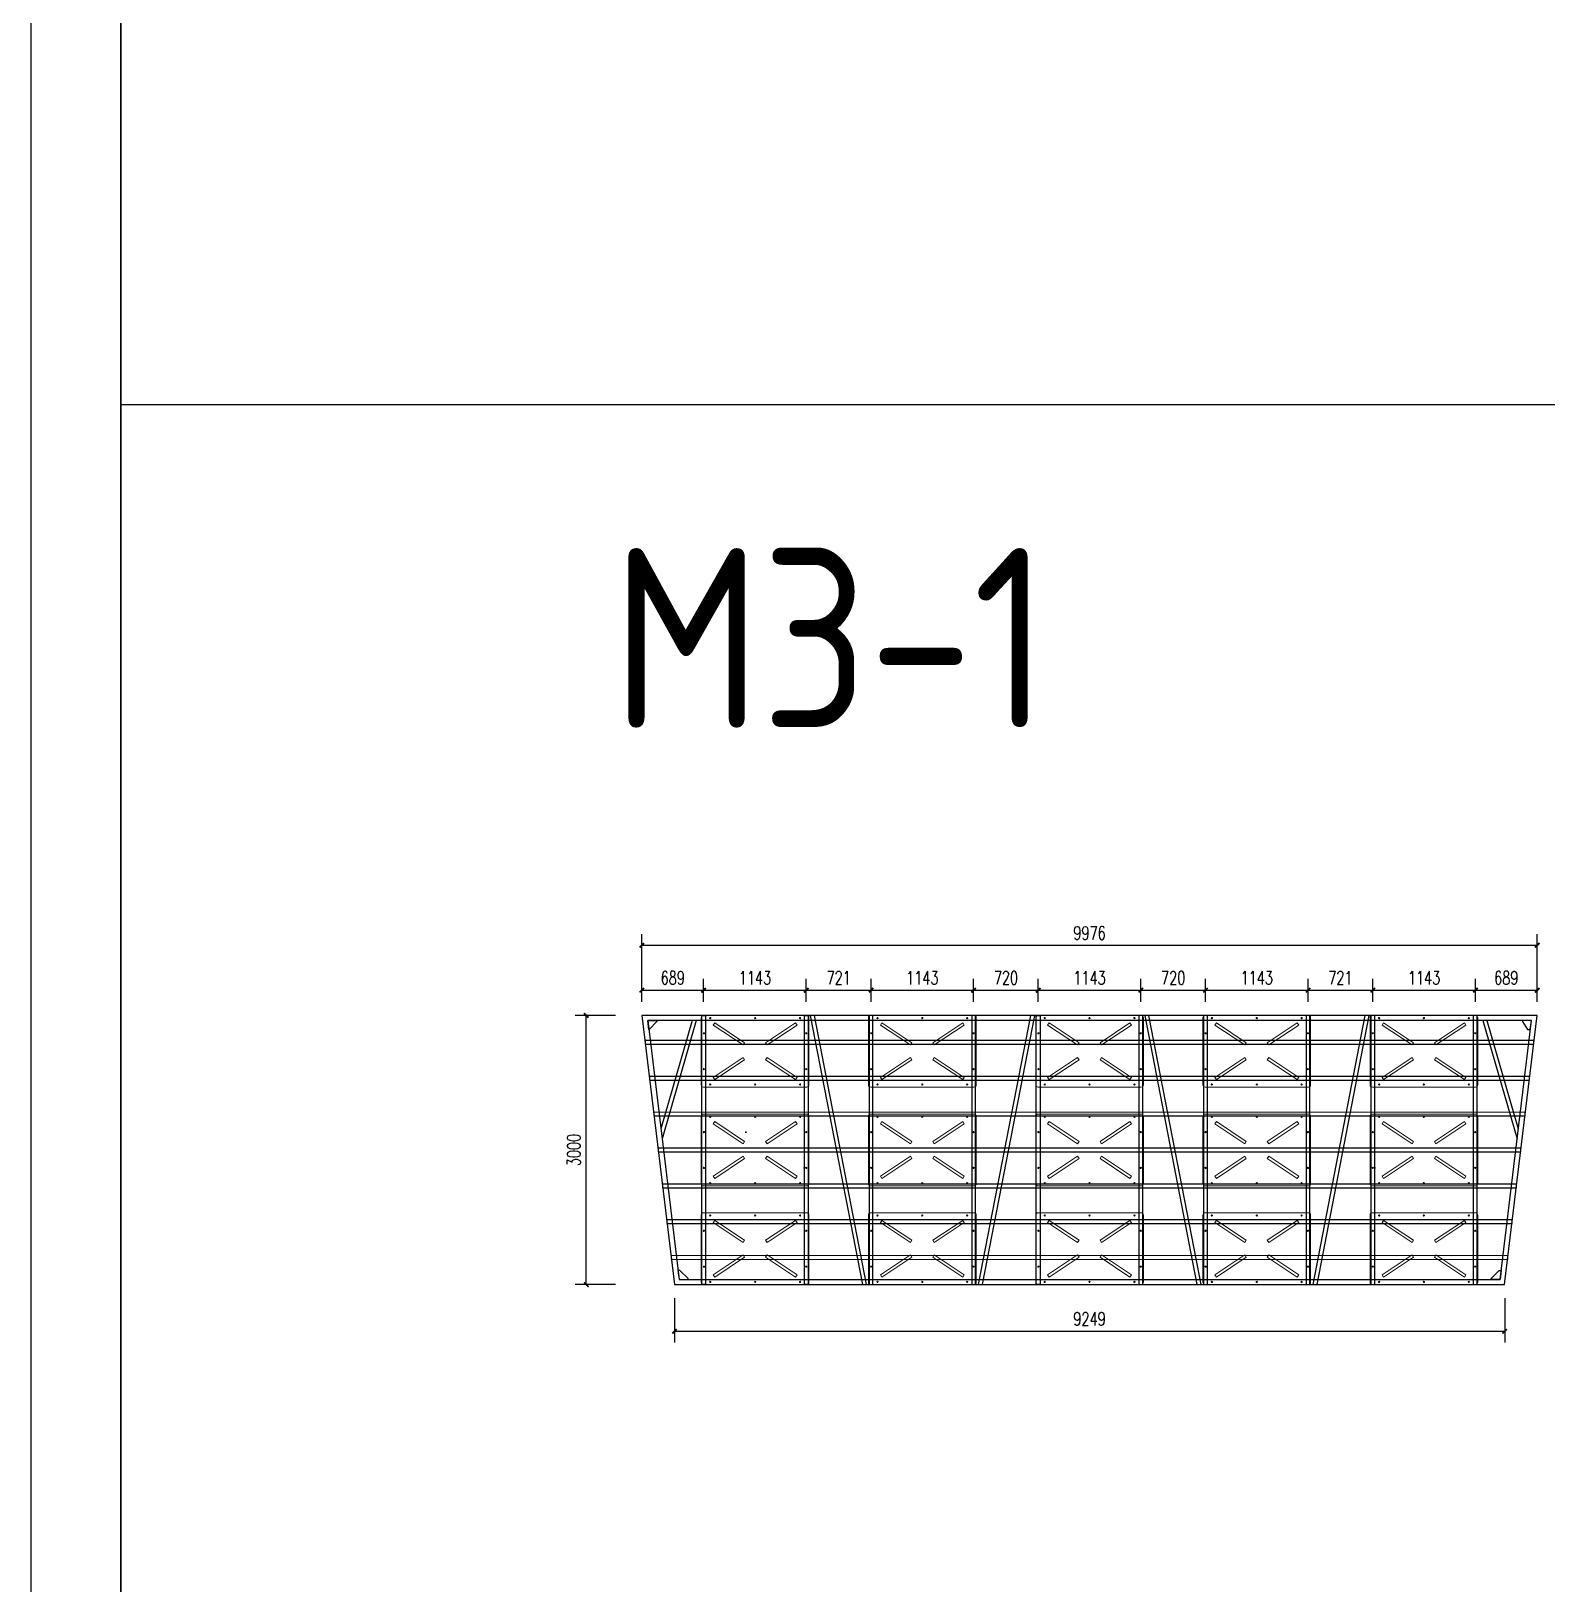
# Model space of a CAD drawing. Extents: x 1254079 to 1500931, y -102737 to 142253.
# Drawn here: x 1283444 to 1300332, y 19424 to 36727 of the extents above; entities that cross this region are included whole.
import ezdxf

# ---------------------------------------------------------------- set-up
doc = ezdxf.new("R2010")
doc.units = 0
doc.header["$LTSCALE"] = 1000
doc.header["$MEASUREMENT"] = 0
for name, color, linetype in [('14#槽钢', 3, 'Continuous'), ('PUB_DIM', 3, 'Continuous'), ('PUB_TEXT', 7, 'Continuous'), ('W-float bowl浮筒', 253, 'Continuous'), ('W-FLOAT_BOWL浮筒', 253, 'Continuous'), ('W-STEEL_FRAME钢架', 3, 'Continuous'), ('W-STEEL_KEEL钢龙骨', 5, 'Continuous')]:
    doc.layers.add(name, color=color, linetype=linetype)
doc.styles.add('_TCH_DIM_T3', font='SIMPLEX', dxfattribs={"width": 0.705882, "bigfont": 'GBCBIG'})
doc.styles.get("Standard").update_dxf_attribs({"font": 'gbenor.shx', "bigfont": 'gbcbig.shx'})
doc.dimstyles.new('_TCH_ARCH&&50', dxfattribs={"dimtxt": 148.75, "dimasz": 50, "dimexe": 125, "dimexo": 150, "dimgap": 63.125, "dimtad": 1, "dimdec": 0, "dimzin": 0, "dimdsep": 46, "dimtxsty": '_TCH_DIM_T3', "dimblk": 'ARCHTICK', "dimcen": 0.09, "dimclrt": 7, "dimazin": 2, "dimtfac": 1, "dimtdec": 0, "dimtix": 1, "dimtmove": 2, "dimatfit": 3, "dimfxl": 0, "dimtolj": 1, "dimtzin": 0, "dimarcsym": 0})

# ---------------------------------------------------------------- blocks, each defined once
blk = doc.blocks.new('*U24')
at = {"layer": '14#槽钢'}
blk.add_lwpolyline([(0, 29946), (0, -29946)], dxfattribs=at)
blk = doc.blocks.new('*U25')
at = {"layer": '14#槽钢', "color": 0, "linetype": 'ByBlock', "lineweight": -2, "transparency": 16777216}
blk.add_blockref('*U24', (0, 0), dxfattribs=at)
blk = doc.blocks.new('_ArchTick')
at = {"color": 0, "linetype": 'ByBlock', "const_width": 0.4}
blk.add_lwpolyline([(-0.5, -0.5), (0.5, 0.5)], dxfattribs=at)
blk = doc.blocks.new('*D1066')
at = {"layer": 'Defpoints', "color": 0, "transparency": 16777216}
for p in [(1290937, 26040), (1290248, 25759), (1290937, 25759)]:
    blk.add_point(p, dxfattribs=at)
at = {"layer": 'PUB_DIM', "color": 0, "lineweight": -2, "transparency": 16777216}
for p, q in [((1290248, 25909), (1290248, 26165)), ((1290937, 25909), (1290937, 26165)), ((1290248, 26040), (1290937, 26040))]:
    blk.add_line(p, q, dxfattribs=at)
at = {"layer": 'PUB_DIM', "color": 0, "lineweight": -2, "transparency": 16777216, "xscale": 50, "yscale": 50, "zscale": 50}
for p, rotation in [((1290248, 26040), 179.9993056884308), ((1290937, 26040), 359.9993056884308)]:
    blk.add_blockref('_ArchTick', p, dxfattribs=dict(at, rotation=rotation))
at = {"layer": 'PUB_DIM', "color": 7, "transparency": 16777216, "insert": (1290593, 26178), "char_height": 148.8, "attachment_point": 5, "rotation": 359.9993, "style": '_TCH_DIM_T3'}
blk.add_mtext('\\A1;689', dxfattribs=at)
blk = doc.blocks.new('*D1067')
at = {"layer": 'Defpoints', "color": 0, "transparency": 16777216}
for p in [(1292080, 26040), (1290937, 25759), (1292080, 25759)]:
    blk.add_point(p, dxfattribs=at)
at = {"layer": 'PUB_DIM', "color": 0, "lineweight": -2, "transparency": 16777216}
for p, q in [((1290937, 25909), (1290937, 26165)), ((1292080, 25909), (1292080, 26165)), ((1290937, 26040), (1292080, 26040))]:
    blk.add_line(p, q, dxfattribs=at)
at = {"layer": 'PUB_DIM', "color": 0, "lineweight": -2, "transparency": 16777216, "xscale": 50, "yscale": 50, "zscale": 50}
for p, rotation in [((1290937, 26040), 179.9993056884308), ((1292080, 26040), 359.9993056884308)]:
    blk.add_blockref('_ArchTick', p, dxfattribs=dict(at, rotation=rotation))
at = {"layer": 'PUB_DIM', "color": 7, "transparency": 16777216, "insert": (1291509, 26178), "char_height": 148.8, "attachment_point": 5, "rotation": 359.9993, "style": '_TCH_DIM_T3'}
blk.add_mtext('\\A1;1143', dxfattribs=at)
blk = doc.blocks.new('*D1068')
at = {"layer": 'Defpoints', "color": 0, "transparency": 16777216}
for p in [(1292802, 26040), (1292080, 25759), (1292802, 25759)]:
    blk.add_point(p, dxfattribs=at)
at = {"layer": 'PUB_DIM', "color": 0, "lineweight": -2, "transparency": 16777216}
for p, q in [((1292080, 25909), (1292080, 26165)), ((1292802, 25909), (1292802, 26165)), ((1292080, 26040), (1292802, 26040))]:
    blk.add_line(p, q, dxfattribs=at)
at = {"layer": 'PUB_DIM', "color": 0, "lineweight": -2, "transparency": 16777216, "xscale": 50, "yscale": 50, "zscale": 50}
for p, rotation in [((1292080, 26040), 179.9993056884308), ((1292802, 26040), 359.9993056884308)]:
    blk.add_blockref('_ArchTick', p, dxfattribs=dict(at, rotation=rotation))
at = {"layer": 'PUB_DIM', "color": 7, "transparency": 16777216, "insert": (1292441, 26178), "char_height": 148.8, "attachment_point": 5, "rotation": 359.9993, "style": '_TCH_DIM_T3'}
blk.add_mtext('\\A1;721', dxfattribs=at)
blk = doc.blocks.new('*D1069')
at = {"layer": 'Defpoints', "color": 0, "transparency": 16777216}
for p in [(1293945, 26040), (1292802, 25759), (1293945, 25759)]:
    blk.add_point(p, dxfattribs=at)
at = {"layer": 'PUB_DIM', "color": 0, "lineweight": -2, "transparency": 16777216}
for p, q in [((1292802, 25909), (1292802, 26165)), ((1293945, 25909), (1293945, 26165)), ((1292802, 26040), (1293945, 26040))]:
    blk.add_line(p, q, dxfattribs=at)
at = {"layer": 'PUB_DIM', "color": 0, "lineweight": -2, "transparency": 16777216, "xscale": 50, "yscale": 50, "zscale": 50}
for p, rotation in [((1292802, 26040), 179.9993056884307), ((1293945, 26040), 359.9993056884307)]:
    blk.add_blockref('_ArchTick', p, dxfattribs=dict(at, rotation=rotation))
at = {"layer": 'PUB_DIM', "color": 7, "transparency": 16777216, "insert": (1293373, 26178), "char_height": 148.8, "attachment_point": 5, "rotation": 359.9993, "style": '_TCH_DIM_T3'}
blk.add_mtext('\\A1;1143', dxfattribs=at)
blk = doc.blocks.new('*D1070')
at = {"layer": 'Defpoints', "color": 0, "transparency": 16777216}
for p in [(1294665, 26040), (1293945, 25759), (1294665, 25759)]:
    blk.add_point(p, dxfattribs=at)
at = {"layer": 'PUB_DIM', "color": 0, "lineweight": -2, "transparency": 16777216}
for p, q in [((1293945, 25909), (1293945, 26165)), ((1294665, 25909), (1294665, 26165)), ((1293945, 26040), (1294665, 26040))]:
    blk.add_line(p, q, dxfattribs=at)
at = {"layer": 'PUB_DIM', "color": 0, "lineweight": -2, "transparency": 16777216, "xscale": 50, "yscale": 50, "zscale": 50}
for p, rotation in [((1293945, 26040), 179.9993056884309), ((1294665, 26040), 359.9993056884309)]:
    blk.add_blockref('_ArchTick', p, dxfattribs=dict(at, rotation=rotation))
at = {"layer": 'PUB_DIM', "color": 7, "transparency": 16777216, "insert": (1294305, 26178), "char_height": 148.8, "attachment_point": 5, "rotation": 359.9993, "style": '_TCH_DIM_T3'}
blk.add_mtext('\\A1;720', dxfattribs=at)
blk = doc.blocks.new('*D1071')
at = {"layer": 'Defpoints', "color": 0, "transparency": 16777216}
for p in [(1295808, 26040), (1294665, 25759), (1295808, 25759)]:
    blk.add_point(p, dxfattribs=at)
at = {"layer": 'PUB_DIM', "color": 0, "lineweight": -2, "transparency": 16777216}
for p, q in [((1294665, 25909), (1294665, 26165)), ((1295808, 25909), (1295808, 26165)), ((1294665, 26040), (1295808, 26040))]:
    blk.add_line(p, q, dxfattribs=at)
at = {"layer": 'PUB_DIM', "color": 0, "lineweight": -2, "transparency": 16777216, "xscale": 50, "yscale": 50, "zscale": 50}
for p, rotation in [((1294665, 26040), 179.9993056884307), ((1295808, 26040), 359.9993056884307)]:
    blk.add_blockref('_ArchTick', p, dxfattribs=dict(at, rotation=rotation))
at = {"layer": 'PUB_DIM', "color": 7, "transparency": 16777216, "insert": (1295236, 26178), "char_height": 148.8, "attachment_point": 5, "rotation": 359.9993, "style": '_TCH_DIM_T3'}
blk.add_mtext('\\A1;1143', dxfattribs=at)
blk = doc.blocks.new('*D1072')
at = {"layer": 'Defpoints', "color": 0, "transparency": 16777216}
for p in [(1296528, 26040), (1295808, 25759), (1296528, 25759)]:
    blk.add_point(p, dxfattribs=at)
at = {"layer": 'PUB_DIM', "color": 0, "lineweight": -2, "transparency": 16777216}
for p, q in [((1295808, 25909), (1295808, 26165)), ((1296528, 25909), (1296528, 26165)), ((1295808, 26040), (1296528, 26040))]:
    blk.add_line(p, q, dxfattribs=at)
at = {"layer": 'PUB_DIM', "color": 0, "lineweight": -2, "transparency": 16777216, "xscale": 50, "yscale": 50, "zscale": 50}
for p, rotation in [((1295808, 26040), 179.9993056884309), ((1296528, 26040), 359.9993056884309)]:
    blk.add_blockref('_ArchTick', p, dxfattribs=dict(at, rotation=rotation))
at = {"layer": 'PUB_DIM', "color": 7, "transparency": 16777216, "insert": (1296168, 26178), "char_height": 148.8, "attachment_point": 5, "rotation": 359.9993, "style": '_TCH_DIM_T3'}
blk.add_mtext('\\A1;720', dxfattribs=at)
blk = doc.blocks.new('*D1073')
at = {"layer": 'Defpoints', "color": 0, "transparency": 16777216}
for p in [(1297671, 26040), (1296528, 25759), (1297671, 25759)]:
    blk.add_point(p, dxfattribs=at)
at = {"layer": 'PUB_DIM', "color": 0, "lineweight": -2, "transparency": 16777216}
for p, q in [((1296528, 25909), (1296528, 26165)), ((1297671, 25909), (1297671, 26165)), ((1296528, 26040), (1297671, 26040))]:
    blk.add_line(p, q, dxfattribs=at)
at = {"layer": 'PUB_DIM', "color": 0, "lineweight": -2, "transparency": 16777216, "xscale": 50, "yscale": 50, "zscale": 50}
for p, rotation in [((1296528, 26040), 179.9993056884307), ((1297671, 26040), 359.9993056884307)]:
    blk.add_blockref('_ArchTick', p, dxfattribs=dict(at, rotation=rotation))
at = {"layer": 'PUB_DIM', "color": 7, "transparency": 16777216, "insert": (1297099, 26178), "char_height": 148.8, "attachment_point": 5, "rotation": 359.9993, "style": '_TCH_DIM_T3'}
blk.add_mtext('\\A1;1143', dxfattribs=at)
blk = doc.blocks.new('*D1074')
at = {"layer": 'Defpoints', "color": 0, "transparency": 16777216}
for p in [(1298392, 26040), (1297671, 25759), (1298392, 25759)]:
    blk.add_point(p, dxfattribs=at)
at = {"layer": 'PUB_DIM', "color": 0, "lineweight": -2, "transparency": 16777216}
for p, q in [((1297671, 25909), (1297671, 26165)), ((1298392, 25909), (1298392, 26165)), ((1297671, 26040), (1298392, 26040))]:
    blk.add_line(p, q, dxfattribs=at)
at = {"layer": 'PUB_DIM', "color": 0, "lineweight": -2, "transparency": 16777216, "xscale": 50, "yscale": 50, "zscale": 50}
for p, rotation in [((1297671, 26040), 179.9993056884308), ((1298392, 26040), 359.9993056884308)]:
    blk.add_blockref('_ArchTick', p, dxfattribs=dict(at, rotation=rotation))
at = {"layer": 'PUB_DIM', "color": 7, "transparency": 16777216, "insert": (1298031, 26178), "char_height": 148.8, "attachment_point": 5, "rotation": 359.9993, "style": '_TCH_DIM_T3'}
blk.add_mtext('\\A1;721', dxfattribs=at)
blk = doc.blocks.new('*D1075')
at = {"layer": 'Defpoints', "color": 0, "transparency": 16777216}
for p in [(1299535, 26040), (1298392, 25759), (1299535, 25759)]:
    blk.add_point(p, dxfattribs=at)
at = {"layer": 'PUB_DIM', "color": 0, "lineweight": -2, "transparency": 16777216}
for p, q in [((1298392, 25909), (1298392, 26165)), ((1299535, 25909), (1299535, 26165)), ((1298392, 26040), (1299535, 26040))]:
    blk.add_line(p, q, dxfattribs=at)
at = {"layer": 'PUB_DIM', "color": 0, "lineweight": -2, "transparency": 16777216, "xscale": 50, "yscale": 50, "zscale": 50}
for p, rotation in [((1298392, 26040), 179.9993056884308), ((1299535, 26040), 359.9993056884308)]:
    blk.add_blockref('_ArchTick', p, dxfattribs=dict(at, rotation=rotation))
at = {"layer": 'PUB_DIM', "color": 7, "transparency": 16777216, "insert": (1298963, 26178), "char_height": 148.8, "attachment_point": 5, "rotation": 359.9993, "style": '_TCH_DIM_T3'}
blk.add_mtext('\\A1;1143', dxfattribs=at)
blk = doc.blocks.new('*D1076')
at = {"layer": 'Defpoints', "color": 0, "transparency": 16777216}
for p in [(1300224, 26040), (1299535, 25759), (1300224, 25759)]:
    blk.add_point(p, dxfattribs=at)
at = {"layer": 'PUB_DIM', "color": 0, "lineweight": -2, "transparency": 16777216}
for p, q in [((1299535, 25909), (1299535, 26165)), ((1300224, 25909), (1300224, 26165)), ((1299535, 26040), (1300224, 26040))]:
    blk.add_line(p, q, dxfattribs=at)
at = {"layer": 'PUB_DIM', "color": 0, "lineweight": -2, "transparency": 16777216, "xscale": 50, "yscale": 50, "zscale": 50}
for p, rotation in [((1299535, 26040), 179.9993056884308), ((1300224, 26040), 359.9993056884308)]:
    blk.add_blockref('_ArchTick', p, dxfattribs=dict(at, rotation=rotation))
at = {"layer": 'PUB_DIM', "color": 7, "transparency": 16777216, "insert": (1299879, 26178), "char_height": 148.8, "attachment_point": 5, "rotation": 359.9993, "style": '_TCH_DIM_T3'}
blk.add_mtext('\\A1;689', dxfattribs=at)
blk = doc.blocks.new('*D1112')
at = {"layer": 'Defpoints', "color": 0, "transparency": 16777216}
for p in [(1290612, 22759), (1299861, 22759), (1299861, 22239)]:
    blk.add_point(p, dxfattribs=at)
at = {"layer": 'PUB_DIM', "color": 0, "lineweight": -2, "transparency": 16777216}
for p, q in [((1290612, 22609), (1290612, 22114)), ((1299861, 22609), (1299861, 22114)), ((1290612, 22239), (1299861, 22239))]:
    blk.add_line(p, q, dxfattribs=at)
at = {"layer": 'PUB_DIM', "color": 0, "lineweight": -2, "transparency": 16777216, "xscale": 50, "yscale": 50, "zscale": 50, "rotation": 180}
blk.add_blockref('_ArchTick', (1290612, 22239), dxfattribs=at)
at = {"layer": 'PUB_DIM', "color": 0, "lineweight": -2, "transparency": 16777216, "xscale": 50, "yscale": 50, "zscale": 50}
blk.add_blockref('_ArchTick', (1299861, 22239), dxfattribs=at)
at = {"layer": 'PUB_DIM', "color": 7, "transparency": 16777216, "insert": (1295236, 22377), "char_height": 148.8, "attachment_point": 5, "style": '_TCH_DIM_T3'}
blk.add_mtext('\\A1;9249', dxfattribs=at)
blk = doc.blocks.new('*D1113')
at = {"layer": 'Defpoints', "color": 0, "transparency": 16777216}
for p in [(1289629, 25759), (1290104, 25759), (1290104, 22759)]:
    blk.add_point(p, dxfattribs=at)
at = {"layer": 'PUB_DIM', "color": 0, "lineweight": -2, "transparency": 16777216}
for p, q in [((1289954, 25759), (1289504, 25759)), ((1289629, 22759), (1289629, 25759)), ((1289954, 22759), (1289504, 22759))]:
    blk.add_line(p, q, dxfattribs=at)
at = {"layer": 'PUB_DIM', "color": 0, "lineweight": -2, "transparency": 16777216, "xscale": 50, "yscale": 50, "zscale": 50}
for p, rotation in [((1289629, 25759), 89.99990365857347), ((1289629, 22759), 269.9999036585734)]:
    blk.add_blockref('_ArchTick', p, dxfattribs=dict(at, rotation=rotation))
at = {"layer": 'PUB_DIM', "color": 7, "transparency": 16777216, "insert": (1289491, 24259), "char_height": 148.8, "attachment_point": 5, "rotation": 89.9999, "style": '_TCH_DIM_T3'}
blk.add_mtext('\\A1;3000', dxfattribs=at)
blk = doc.blocks.new('*D1114')
at = {"layer": 'Defpoints', "color": 0, "transparency": 16777216}
for p in [(1300224, 26540), (1290248, 25759), (1300224, 25759)]:
    blk.add_point(p, dxfattribs=at)
at = {"layer": 'PUB_DIM', "color": 0, "lineweight": -2, "transparency": 16777216}
for p, q in [((1290248, 25909), (1290248, 26665)), ((1300224, 25909), (1300224, 26665)), ((1290248, 26540), (1300224, 26540))]:
    blk.add_line(p, q, dxfattribs=at)
at = {"layer": 'PUB_DIM', "color": 0, "lineweight": -2, "transparency": 16777216, "xscale": 50, "yscale": 50, "zscale": 50}
for p, rotation in [((1290248, 26540), 179.9999036585756), ((1300224, 26540), 359.9999036585757)]:
    blk.add_blockref('_ArchTick', p, dxfattribs=dict(at, rotation=rotation))
at = {"layer": 'PUB_DIM', "color": 7, "transparency": 16777216, "insert": (1295236, 26677), "char_height": 148.8, "attachment_point": 5, "rotation": 359.9999, "style": '_TCH_DIM_T3'}
blk.add_mtext('\\A1;9976', dxfattribs=at)
blk = doc.blocks.new('$matou$00000145')
at = {"layer": 'W-float bowl浮筒', "lineweight": 0}
for p, q in [((-600, -375), (-600, 375)), ((-575, 400), (575, 400)), ((-507, 370), (-493, 370)), ((-500, 377), (-500, 363)), ((-7, 370), (7, 370)), ((0, 377), (0, 363)), ((493, 370), (507, 370)), ((500, 377), (500, 363)), ((600, 375), (600, -375)), ((-577, 200), (-563, 200)), ((-570, 207), (-570, 193)), ((563, 200), (577, 200)), ((570, 207), (570, 193)), ((-577, -200), (-563, -200)), ((-570, -193), (-570, -207)), ((563, -200), (577, -200)), ((570, -193), (570, -207)), ((575, -400), (-575, -400)), ((-507, -370), (-493, -370)), ((-500, -377), (-500, -363)), ((-7, -370), (7, -370)), ((0, -377), (0, -363)), ((493, -370), (507, -370)), ((500, -377), (500, -363))]:
    blk.add_line(p, q, dxfattribs=at)
at = {"layer": 'W-float bowl浮筒', "lineweight": 0, "ltscale": 100}
for points in [[(-450, 316), (-117, 95), (-133, 70), (-467, 291)], [(450, 316), (117, 95), (133, 70), (467, 291)], [(-450, -316), (-117, -95), (-133, -70), (-467, -291)], [(450, -316), (117, -95), (133, -70), (467, -291)]]:
    blk.add_lwpolyline(points, close=True, dxfattribs=at)
at = {"layer": 'W-float bowl浮筒', "lineweight": 0}
for centre in [(-500, 370), (0, 370), (500, 370), (-570, 200), (570, 200), (-570, -200), (570, -200), (-500, -370), (0, -370), (500, -370)]:
    blk.add_circle(centre, 7, dxfattribs=at)
for centre, start, end in [((-575, 375), 90, 180), ((575, 375), 0, 90), ((-575, -375), 180, 270), ((575, -375), 270, 0)]:
    blk.add_arc(centre, 25, start, end, dxfattribs=at)

msp = doc.modelspace()

# ---------------------------------------------------------------- linework, layer by layer
at = {"layer": '14#槽钢'}
for points in [[(1283443.8, 63511.5), (1372490.4, 63511.5), (1372490.4, 1620.5), (1283443.8, 1620.5)], [(1284443.8, 62511.5), (1371490.4, 62511.5), (1371490.4, 2620.5), (1284443.8, 2620.5)], [(1290611.6, 22759.2), (1299860.7, 22759.2), (1300224.1, 25759.3), (1290248.4, 25759.3)], [(1290663, 22817.2), (1299809.3, 22817.2), (1300158.6, 25701.3), (1290313.8, 25701.3)]]:
    msp.add_lwpolyline(points, close=True, dxfattribs=at)
for points in [[(1284443.8, 32566), (1371490.4, 32566)], [(1290808.5, 25701.3), (1290460, 24494.4)], [(1290853.3, 25701.3), (1290473.2, 24385.2)], [(1292124.7, 25759.3), (1292705.7, 22759.2)], [(1292168.5, 25759.3), (1292749.4, 22759.2)], [(1294577.9, 25759.3), (1293997, 22759.2)], [(1294621.7, 25759.3), (1294040.8, 22759.2)], [(1295850.7, 25759.3), (1296431.7, 22759.2)], [(1295894.5, 25759.3), (1296475.4, 22759.2)], [(1298303.9, 25759.3), (1297723, 22759.2)], [(1298347.7, 25759.3), (1297766.8, 22759.2)], [(1299619.2, 25701.3), (1299999.3, 24385.2)], [(1299663.9, 25701.3), (1300012.5, 24494.4)]]:
    msp.add_lwpolyline(points, dxfattribs=at)
at = {"layer": 'PUB_DIM'}
for p, q in [((1291399.2, 24459.3), (1291413.2, 24459.3)), ((1291406.2, 24466.3), (1291406.2, 24452.3)), ((1292049.6, 24059.3), (1292063.6, 24059.3)), ((1292056.6, 24066.3), (1292056.6, 24052.3)), ((1298422.7, 24059.3), (1298408.7, 24059.3)), ((1298415.7, 24066.3), (1298415.7, 24052.3))]:
    msp.add_line(p, q, dxfattribs=at)
at = {"layer": 'W-STEEL_FRAME钢架', "color": 1}
for points in [[(1290330.6, 25601.3), (1290325.9, 25601.3), (1290313.8, 25701.3), (1290413.8, 25701.3), (1290413.8, 25691.3)], [(1300116.6, 25601.2), (1300146.5, 25601.3), (1300158.6, 25701.3), (1300059.3, 25701.3), (1300059.3, 25691.3)], [(1290673, 22917.4), (1290650.8, 22917.6), (1290663, 22817.4), (1290763, 22817.4), (1290763, 22827.4)], [(1299799.3, 22917.2), (1299821.4, 22917.2), (1299809.3, 22817.2), (1299709.3, 22817.2), (1299709.3, 22827.2)]]:
    msp.add_lwpolyline(points, close=True, dxfattribs=at)
at = {"layer": 'W-STEEL_FRAME钢架'}
for points in [[(1290916, 25759.3), (1290959, 25759.3), (1290959, 22759.3), (1290916, 22759.3)], [(1292059, 25759.3), (1292102, 25759.3), (1292102, 22759.3), (1292059, 22759.3)], [(1292823.2, 25759.3), (1292780.2, 25759.3), (1292780.2, 22759.3), (1292823.2, 22759.3)], [(1293966.2, 25759.3), (1293923.2, 25759.3), (1293923.2, 22759.3), (1293966.2, 22759.3)], [(1294643.2, 25759.3), (1294686.2, 25759.3), (1294686.2, 22759.3), (1294643.2, 22759.3)], [(1295829.2, 25759.3), (1295786.2, 25759.3), (1295786.2, 22759.3), (1295829.2, 22759.3)], [(1296549.2, 25759.3), (1296506.2, 25759.3), (1296506.2, 22759.3), (1296549.2, 22759.3)], [(1297692.2, 25759.3), (1297649.2, 25759.3), (1297649.2, 22759.3), (1297692.2, 22759.3)], [(1298413.3, 25759.3), (1298370.3, 25759.3), (1298370.3, 22759.3), (1298413.3, 22759.3)], [(1299553.3, 25759.3), (1299510.3, 25759.3), (1299510.3, 22759.3), (1299553.3, 22759.3)]]:
    msp.add_lwpolyline(points, close=True, dxfattribs=at)
at = {"layer": 'W-STEEL_KEEL钢龙骨'}
for points in [[(1290284.7, 25439.3), (1300187.7, 25439.3), (1300187.7, 25479.3), (1290284.7, 25479.3)], [(1290333.3, 25037.9), (1300139.1, 25037.7), (1300139.1, 25077.7), (1290333.3, 25077.9)], [(1290381.4, 24640.6), (1300090.8, 24638.6), (1300090.8, 24678.6), (1290381.4, 24680.6)], [(1290430, 24239.4), (1300042.4, 24239.4), (1300042.4, 24279.4), (1290430, 24279.4)], [(1290478.4, 23839.1), (1299994, 23839.4), (1299994, 23879.4), (1290478.4, 23879.1)], [(1290526.8, 23439.7), (1299945.5, 23439.4), (1299945.5, 23479.4), (1290526.8, 23479.7)], [(1290574.9, 23042.3), (1299897, 23038.9), (1299897, 23078.9), (1290574.9, 23082.3)]]:
    msp.add_lwpolyline(points, close=True, dxfattribs=at)

# ---------------------------------------------------------------- block references
at = {"layer": '14#槽钢'}
msp.add_blockref('*U25', (1284443.8, 32566), dxfattribs=at)
at = {"layer": 'W-FLOAT_BOWL浮筒'}
for p in [(1291510.5, 25359.3), (1293373.2, 25359.3), (1295236.2, 25359.3), (1297099.2, 25359.3), (1291510.5, 24259.3), (1293373.2, 24259.3), (1295236.2, 24259.3), (1297099.2, 24259.3), (1291510.5, 23159.3), (1293373.2, 23159.3), (1295236.2, 23159.3), (1297099.2, 23159.3)]:
    msp.add_blockref('$matou$00000145', p, dxfattribs=at)
at = {"layer": 'W-FLOAT_BOWL浮筒', "yscale": -1, "rotation": 180}
for p in [(1298961.8, 25359.3), (1298961.8, 24259.3), (1298961.8, 23159.3)]:
    msp.add_blockref('$matou$00000145', p, dxfattribs=at)

# ---------------------------------------------------------------- texts
at = {"layer": 'PUB_TEXT'}
msp.add_text('M3-1', height=2000, dxfattribs=at).set_placement((1289915.7, 28966))

# ---------------------------------------------------------------- dimensions: what is measured, and where the dimension line sits
at = {"layer": 'PUB_DIM'}
for p1, p2, distance, picture, middle in [((1290248.4, 25759.3), (1300224.1, 25759.3), 780.3, '*D1114', (1295236.2, 26677.1)), ((1290248.4, 25759.3), (1290937.5, 25759.3), 281.1, '*D1066', (1290592.9, 26177.8)), ((1290937.5, 25759.3), (1292080.5, 25759.3), 281.1, '*D1067', (1291509, 26177.8)), ((1292080.5, 25759.3), (1292801.7, 25759.3), 281.1, '*D1068', (1292441.1, 26177.8)), ((1292801.7, 25759.3), (1293944.7, 25759.3), 281.1, '*D1069', (1293373.2, 26177.8)), ((1293944.7, 25759.3), (1294664.7, 25759.2), 281.1, '*D1070', (1294304.7, 26177.8)), ((1294664.7, 25759.2), (1295807.7, 25759.2), 281.1, '*D1071', (1295236.2, 26177.8)), ((1295807.7, 25759.2), (1296527.7, 25759.2), 281.1, '*D1072', (1296167.7, 26177.8)), ((1296527.7, 25759.2), (1297670.7, 25759.2), 281.1, '*D1073', (1297099.2, 26177.8)), ((1297670.7, 25759.2), (1298391.8, 25759.2), 281.1, '*D1074', (1298031.3, 26177.8)), ((1298391.8, 25759.2), (1299534.8, 25759.2), 281.1, '*D1075', (1298963.3, 26177.7)), ((1299534.8, 25759.2), (1300224.1, 25759.2), 281.1, '*D1076', (1299879.4, 26177.7)), ((1290103.9, 22759.2), (1290103.9, 25759.3), 475.1, '*D1113', (1289491.2, 24259.3)), ((1290611.6, 22759.2), (1299860.7, 22759.2), -519.7, '*D1112', (1295236.2, 22377))]:
    dim = msp.add_aligned_dim(p1=p1, p2=p2, distance=distance, dimstyle='_TCH_ARCH&&50', dxfattribs=at)
    dim.commit()
    dim.dimension.update_dxf_attribs({"geometry": picture, "text_midpoint": middle})

doc.saveas('drawing.dxf')
